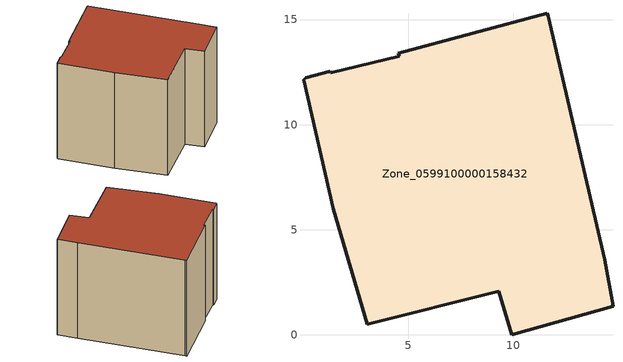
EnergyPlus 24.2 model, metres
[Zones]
Zone_0599100000158432
 floor ground (C_G): 14.34,3.57 14.74,1.35 9.92,0 9.29,2.07 3.04,0.5 1.42,5.99 0.01,12.14 0.11,12.22 1.29,12.54 1.31,12.46 4.56,13.25 4.52,13.4 11.61,15.3 11.66,15.16 z0
 wall outside (C_F): 3.04,0.5 9.29,2.07 9.92,0 14.74,1.35 14.34,3.57 11.66,15.16 11.61,15.3 4.52,13.4 4.56,13.25 1.31,12.46 1.29,12.54 0.11,12.22 0.01,12.14 1.42,5.99 3.04,0.5 z0:11.77
 roof outside (C_R): 4.52,13.4 4.56,13.25 1.31,12.46 1.29,12.54 0.11,12.22 0.01,12.14 1.42,5.99 3.04,0.5 9.29,2.07 9.92,0 14.74,1.35 14.34,3.57 11.66,15.16 11.61,15.3 z11.77
[BUILDING]
Pand.0599100000158432: North Axis=0; Terrain=City; Loads Convergence Tolerance Value=0.04; Temperature Convergence Tolerance Value=0.4; Solar Distribution=FullExterior; Maximum Number of Warmup Days=25; Minimum Number of Warmup Days=1
[Site:Location]
Rotterdam.The.Hague.AP_ZH_NLD Design_Conditions: Latitude=51.96; Longitude=4.45; Time Zone=1; Elevation=-4.5
[SITE:GROUNDTEMPERATURE:BUILDINGSURFACE]
18, 18, 18, 18, 18, 18, 18, 18, 18, 18, 18, 18
[MATERIAL] Thermal Absorptance=0.9; Solar Absorptance=0.7; Visible Absorptance=0.7
Name | Roughness | Thickness | Conductivity | Density | Specific Heat
G.TC.1946 | MediumSmooth | 0.15 | 1 | 540 | 1210
F.TC.1946 | Rough | 0.3 | 0.857143 | 1920 | 840
R.TC.1946 | MediumRough | 0.2 | 0.909091 | 1500 | 1000
[CONSTRUCTION]
C_G: G.TC.1946
C_F: F.TC.1946
C_R: R.TC.1946
[ZONE]
Zone_0599100000158432: Type=1; Multiplier=1; Ceiling Height=Autocalculate; Volume=Autocalculate; Floor Area=autocalculate; Part of Total Floor Area=Yes
[ZONEINFILTRATION:DESIGNFLOWRATE]
Infil_Zone_0599100000158432: Zone or ZoneList or Space or SpaceList=Zone_0599100000158432; Schedule=AlwaysOn; Design Flow Rate Calculation Method=Flow/Area; Flow Rate per Floor Area=0.003; Constant Term Coefficient=1; Temperature Term Coefficient=0; Velocity Term Coefficient=0; Velocity Squared Term Coefficient=0
[HVACTEMPLATE:ZONE:IDEALLOADSAIRSYSTEM]
Zone_0599100000158432: Maximum Heating Supply Air Temperature=50; Minimum Cooling Supply Air Temperature=13; Maximum Heating Supply Air Humidity Ratio=0.0156; Minimum Cooling Supply Air Humidity Ratio=0.0077; Heating Limit=NoLimit; Cooling Limit=NoLimit; Dehumidification Control Type=ConstantSensibleHeatRatio; Cooling Sensible Heat Ratio=0.7; Dehumidification Setpoint=60; Humidification Control Type=None; Humidification Setpoint=30; Outdoor Air Method=None; Outdoor Air Flow Rate per Person=0.00944; Outdoor Air Flow Rate per Zone Floor Area=0; Outdoor Air Flow Rate per Zone=0; Demand Controlled Ventilation Type=None; Outdoor Air Economizer Type=NoEconomizer; Heat Recovery Type=None; Sensible Heat Recovery Effectiveness=0.7; Latent Heat Recovery Effectiveness=0.65
[ZONECONTROL:THERMOSTAT]
ThermostatControl_Zone_0599100000158432: Zone or ZoneList=Zone_0599100000158432; Control Type Schedule=DualSetpointControlType; Control 1=Thermostat_Zone_0599100000158432; Temperature Difference Between Cutout And Setpoint=0
[THERMOSTATSETPOINT:DUALSETPOINT]
Thermostat_Zone_0599100000158432: Heating Setpoint Temperature Schedule=HeatingSetpoint_Zone_0599100000158432; Cooling Setpoint Temperature Schedule=CoolingSetpoint_Zone_0599100000158432
[SCHEDULE:COMPACT]
HeatingSetpoint_Zone_0599100000158432: Through: 12/31, For: AllDays, Until: 24:00, 21
CoolingSetpoint_Zone_0599100000158432: Through: 12/31, For: AllDays, Until: 24:00, 24
DualSetpointControlType: Through: 12/31, For: AllDays, Until: 24:00, 4
AlwaysOn: Through: 12/31, For: AllDays, Until: 24:00, 1
